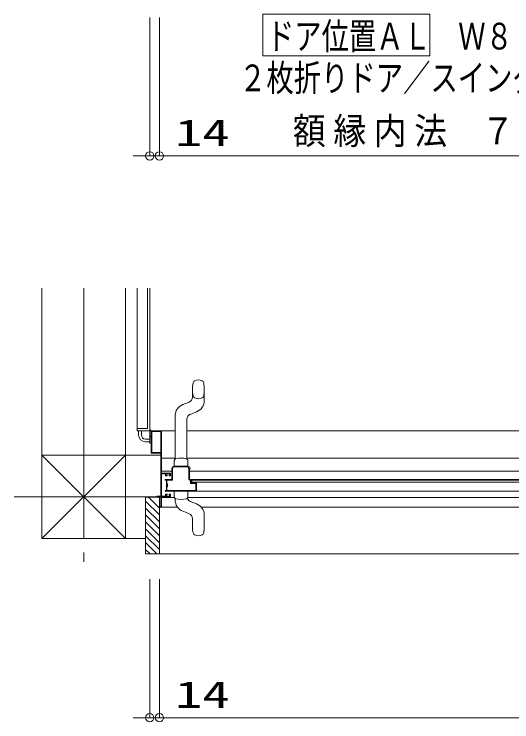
# Model space of a CAD drawing. Units: millimetres on the paper. Extents: x -305 to 305, y -152 to 152.
# Drawn here: x -181.9 to -146.1, y -53.1 to -2.2 of the extents above; entities that cross this region are included whole.
import ezdxf
from ezdxf.enums import TextEntityAlignment as Align

# ---------------------------------------------------------------- set-up
doc = ezdxf.new("R2010")
doc.units = ezdxf.units.MM
doc.linetypes.add('LONG_CHAIN', pattern=[21, 18, -1, 1, -1])
doc.layers.add('0-0_0', color=7, linetype='Continuous', lineweight=9)
doc.layers.add('0-1_VIEW0001', color=7, linetype='Continuous', lineweight=9)
doc.styles.add('ＭＳ ゴシック', font='')
doc.styles.get('ＭＳ ゴシック').set_extended_font_data('MS Gothic')

# ---------------------------------------------------------------- blocks, each defined once
blk = doc.blocks.new('_ORIGIN')
at = {"layer": '0-0_0'}
blk.add_line((0, 0), (-1, 0), dxfattribs=at)
blk.add_circle((0, 0), 0.5, dxfattribs=at)

msp = doc.modelspace()

# ---------------------------------------------------------------- linework, layer by layer
at = {"layer": '0-1_VIEW0001'}
for p, q in [((-172.184, -2.467), (-172.184, -12.426)), ((-171.484, -2.467), (-171.484, -12.426)), ((-171.484, -2.467), (-171.484, -12.426)), ((-164.044, -5.234), (-164.044, -2.234)), ((-164.044, -2.234), (-152.044, -2.234)), ((-152.044, -5.234), (-152.044, -2.234)), ((-164.044, -5.234), (-152.044, -5.234)), ((-172.784, -12.426), (-173.384, -12.426)), ((-171.484, -12.426), (-172.184, -12.426)), ((-171.484, -12.426), (-166.233, -12.426)), ((-170.884, -12.426), (-170.284, -12.426)), ((-133.484, -12.426), (-170.884, -12.426)), ((-179.934, -21.927), (-179.934, -39.927)), ((-173.934, -21.927), (-173.934, -39.927)), ((-173.084, -21.927), (-173.084, -32.177)), ((-172.334, -21.927), (-172.334, -32.027)), ((-172.184, -21.927), (-172.184, -32.152)), ((-172.184, -32.027), (-172.184, -21.927)), ((-169.109, -29.204), (-169.109, -29.765)), ((-168.259, -29.204), (-168.259, -30.003)), ((-169.806, -30.296), (-169.346, -30.114)), ((-169.272, -30.999), (-168.812, -30.816)), ((-170.359, -34.208), (-170.359, -31.109)), ((-169.509, -34.209), (-169.509, -31.347)), ((-172.334, -32.027), (-173.084, -32.027)), ((-172.209, -32.177), (-173.084, -32.177)), ((-172.984, -32.477), (-172.984, -32.177)), ((-172.784, -32.477), (-172.784, -32.177)), ((-172.184, -32.202), (-172.184, -33.077)), ((-172.159, -32.177), (-170.359, -32.177)), ((-172.084, -32.578), (-172.084, -32.178)), ((-172.084, -32.178), (-171.334, -32.178)), ((-172.039, -33.733), (-172.039, -32.223)), ((-172.039, -32.223), (-171.384, -32.223)), ((-170.359, -32.177), (-172.034, -32.177)), ((-171.384, -32.223), (-171.384, -33.733)), ((-171.334, -32.178), (-171.334, -35.228)), ((-171.309, -32.178), (-170.359, -32.178)), ((-169.509, -32.177), (-132.134, -32.177)), ((-132.134, -32.177), (-169.509, -32.177)), ((-133.059, -32.178), (-169.509, -32.178)), ((-172.484, -32.777), (-172.184, -32.777)), ((-172.484, -32.977), (-172.184, -32.977)), ((-172.084, -32.618), (-172.159, -32.618)), ((-172.184, -33.077), (-172.084, -33.077)), ((-173.934, -39.928), (-179.935, -33.927)), ((-173.934, -33.927), (-179.934, -39.927)), ((-171.389, -33.927), (-179.934, -33.927)), ((-171.384, -33.733), (-172.039, -33.733)), ((-171.389, -33.778), (-171.389, -36.888)), ((-170.359, -34.139), (-171.309, -34.139)), ((-133.534, -34.139), (-169.509, -34.139)), ((-169.434, -34.654), (-169.452, -34.306)), ((-170.584, -35.089), (-171.334, -35.089)), ((-170.584, -35.679), (-170.584, -34.879)), ((-170.539, -35.729), (-170.539, -34.879)), ((-170.433, -34.729), (-170.434, -34.729)), ((-170.432, -34.729), (-170.434, -34.729)), ((-170.434, -34.729), (-169.434, -34.729)), ((-170.434, -34.774), (-169.484, -34.774)), ((-169.434, -34.729), (-169.436, -34.729)), ((-169.434, -34.729), (-169.436, -34.729)), ((-169.434, -34.654), (-169.434, -34.729)), ((-169.434, -34.729), (-169.434, -34.654)), ((-169.379, -34.879), (-169.379, -35.679)), ((-169.334, -34.919), (-169.334, -35.679)), ((-132.184, -35.089), (-169.334, -35.089)), ((-169.299, -34.904), (-169.319, -34.904)), ((-169.284, -34.879), (-169.284, -34.889)), ((-171.334, -35.228), (-170.684, -35.228)), ((-171.334, -35.278), (-171.334, -36.878)), ((-171.059, -35.278), (-171.334, -35.278)), ((-171.059, -35.428), (-171.059, -35.278)), ((-170.939, -35.428), (-171.059, -35.428)), ((-170.729, -35.278), (-171.014, -35.278)), ((-171.014, -35.278), (-171.014, -35.378)), ((-171.014, -35.378), (-170.939, -35.378)), ((-170.939, -35.378), (-170.939, -35.428)), ((-170.789, -35.428), (-170.789, -35.378)), ((-170.789, -35.378), (-170.729, -35.378)), ((-170.684, -35.428), (-170.789, -35.428)), ((-170.729, -35.378), (-170.729, -35.278)), ((-170.684, -35.228), (-170.684, -35.428)), ((-170.984, -35.729), (-171.074, -35.729)), ((-171.044, -35.679), (-170.584, -35.679)), ((-170.984, -36.479), (-170.984, -35.729)), ((-170.984, -36.364), (-170.984, -35.844)), ((-170.944, -35.729), (-170.539, -35.729)), ((-170.944, -35.979), (-170.944, -35.729)), ((-170.919, -36.004), (-170.944, -35.979)), ((-170.919, -36.204), (-170.919, -36.004)), ((-169.334, -35.679), (-133.044, -35.679)), ((-169.329, -35.729), (-169.259, -35.729)), ((-169.259, -35.729), (-169.259, -35.959)), ((-169.259, -35.959), (-169.026, -35.959)), ((-132.654, -35.732), (-169.214, -35.732)), ((-169.214, -35.732), (-169.214, -35.914)), ((-169.214, -35.914), (-169.024, -35.914)), ((-169.164, -35.882), (-169.164, -35.732)), ((-169.164, -35.882), (-133.044, -35.882)), ((-169.02, -35.96), (-168.982, -35.975)), ((-169.005, -35.917), (-168.967, -35.933)), ((-168.963, -35.979), (-168.874, -35.979)), ((-168.961, -35.934), (-168.889, -35.934)), ((-168.874, -35.979), (-168.874, -36.479)), ((-168.864, -35.909), (-168.864, -35.904)), ((-168.854, -35.894), (-168.853, -35.894)), ((-168.845, -35.896), (-168.831, -35.904)), ((-168.824, -35.914), (-168.824, -36.529)), ((-171.074, -36.479), (-170.984, -36.479)), ((-133.044, -36.529), (-171.044, -36.529)), ((-170.944, -36.229), (-170.919, -36.204)), ((-170.944, -36.479), (-170.944, -36.229)), ((-168.874, -36.479), (-170.944, -36.479)), ((-170.434, -36.604), (-170.434, -36.529)), ((-170.434, -36.604), (-170.416, -36.951)), ((-169.434, -36.604), (-169.452, -36.951)), ((-169.434, -36.529), (-169.434, -36.604)), ((-172.484, -36.956), (-171.484, -36.956)), ((-172.484, -36.956), (-172.484, -41.031)), ((-171.484, -37.737), (-172.265, -36.956)), ((-171.684, -36.928), (-171.684, -36.888)), ((-171.684, -36.888), (-171.389, -36.888)), ((-171.384, -36.928), (-171.684, -36.928)), ((-171.484, -36.956), (-171.484, -41.031)), ((-171.384, -37.628), (-171.384, -36.928)), ((-171.334, -36.878), (-171.059, -36.878)), ((-171.334, -37.681), (-171.334, -36.928)), ((-170.684, -36.928), (-171.334, -36.928)), ((-170.413, -36.974), (-171.334, -36.974)), ((-171.059, -36.728), (-170.939, -36.728)), ((-171.059, -36.878), (-171.059, -36.728)), ((-170.939, -36.778), (-171.014, -36.778)), ((-171.014, -36.778), (-171.014, -36.878)), ((-171.014, -36.878), (-170.729, -36.878)), ((-170.939, -36.728), (-170.939, -36.778)), ((-170.789, -36.778), (-170.789, -36.728)), ((-170.729, -36.778), (-170.789, -36.778)), ((-170.729, -36.878), (-170.729, -36.778)), ((-170.359, -37.148), (-170.359, -37.049)), ((-169.544, -37.064), (-169.543, -37.064)), ((-169.544, -37.064), (-169.543, -37.064)), ((-169.456, -36.974), (-95.209, -36.974)), ((-169.454, -36.951), (-169.452, -36.951)), ((-169.453, -36.951), (-169.452, -36.951)), ((-171.484, -38.232), (-172.484, -37.232)), ((-171.484, -37.628), (-171.384, -37.628)), ((-168.812, -37.441), (-169.272, -37.259)), ((-171.484, -38.732), (-172.484, -37.732)), ((-171.484, -37.663), (-171.484, -37.643)), ((-171.484, -37.681), (-170.178, -37.681)), ((-168.475, -37.679), (-95.059, -37.679)), ((-171.484, -39.232), (-172.484, -38.232)), ((-169.109, -38.492), (-169.109, -39.054)), ((-168.259, -39.054), (-168.259, -38.254)), ((-171.484, -39.732), (-172.484, -38.732)), ((-171.484, -40.227), (-172.484, -39.227)), ((-172.484, -39.927), (-179.934, -39.927)), ((-171.484, -40.722), (-172.484, -39.722)), ((-171.67, -41.031), (-172.484, -40.217)), ((-172.165, -41.031), (-172.484, -40.712)), ((-94.059, -41.031), (-172.484, -41.031)), ((-172.184, -42.843), (-172.184, -52.802)), ((-171.484, -42.843), (-171.484, -52.802)), ((-171.484, -42.843), (-171.484, -52.802)), ((-172.784, -52.802), (-173.384, -52.802)), ((-171.484, -52.802), (-172.184, -52.802)), ((-171.484, -52.802), (-166.233, -52.802)), ((-170.884, -52.802), (-170.284, -52.802)), ((-95.659, -52.802), (-170.884, -52.802))]:
    msp.add_line(p, q, dxfattribs=at)
at = {"layer": '0-1_VIEW0001', "linetype": 'LONG_CHAIN'}
for p, q in [((-176.934, -21.927), (-176.934, -41.606)), ((-171.684, -36.927), (-181.933, -36.927))]:
    msp.add_line(p, q, dxfattribs=at)
at = {"layer": '0-1_VIEW0001'}
for points in [[(-172.159, -32.618), (-172.159, -32.578), (-172.084, -32.578)], [(-171.389, -33.778), (-172.084, -33.778), (-172.084, -32.618)], [(-170.434, -34.729), (-170.434, -34.654), (-170.416, -34.306)], [(-170.584, -34.879), (-170.54, -34.773), (-170.434, -34.729)], [(-170.539, -34.879), (-170.508, -34.804), (-170.434, -34.774)], [(-169.484, -34.774), (-169.41, -34.804), (-169.379, -34.879)], [(-169.434, -34.729), (-169.328, -34.773), (-169.284, -34.879)], [(-169.319, -34.904), (-169.33, -34.908), (-169.334, -34.919)], [(-169.284, -34.889), (-169.288, -34.899), (-169.299, -34.904)], [(-171.074, -35.729), (-171.081, -35.726), (-171.084, -35.719), (-171.072, -35.69), (-171.044, -35.679)], [(-169.379, -35.679), (-169.364, -35.714), (-169.329, -35.729)], [(-169.026, -35.959), (-169.023, -35.959), (-169.02, -35.96)], [(-169.024, -35.914), (-169.014, -35.915), (-169.005, -35.917)], [(-168.982, -35.975), (-168.972, -35.978), (-168.963, -35.979)], [(-168.967, -35.933), (-168.964, -35.933), (-168.961, -35.934)], [(-168.889, -35.934), (-168.871, -35.926), (-168.864, -35.909)], [(-168.864, -35.904), (-168.861, -35.897), (-168.854, -35.894)], [(-168.853, -35.894), (-168.849, -35.894), (-168.845, -35.896)], [(-168.831, -35.904), (-168.826, -35.91), (-168.824, -35.914)], [(-171.044, -36.529), (-171.072, -36.517), (-171.084, -36.489), (-171.081, -36.482), (-171.074, -36.479)], [(-170.789, -36.728), (-170.684, -36.728), (-170.684, -36.928)], [(-169.346, -38.144), (-169.549, -38.063), (-169.806, -37.961)]]:
    msp.add_lwpolyline(points, dxfattribs=at)
for centre, radius, start, end in [((-166.702, -29.204), 2.408, 168.6588, 191.3412), ((-168.866, -28.77), 0.2, 115.34, 168.6588), ((-168.684, -29.154), 0.625, 64.66, 115.34), ((-168.502, -28.77), 0.2, 11.3412, 64.66), ((-170.667, -29.204), 2.408, 348.6588, 11.3412), ((-169.484, -29.765), 0.375, 291.6036, 0), ((-168.866, -29.638), 0.2, 191.3412, 244.66), ((-168.684, -29.254), 0.625, 244.66, 295.34), ((-169.134, -30.003), 0.875, 291.6036, 0), ((-168.502, -29.638), 0.2, 295.34, 348.6588), ((-169.484, -31.109), 0.875, 111.6036, 180), ((-169.134, -31.347), 0.375, 111.6036, 180), ((-172.034, -32.027), 0.15, 180, 270), ((-172.484, -32.477), 0.5, 180, 270), ((-172.484, -32.477), 0.3, 180, 270), ((-172.209, -32.152), 0.025, 270, 0), ((-172.159, -32.202), 0.025, 90, 180), ((-170.291, -34.313), 0.125, 103.6794, 176.999), ((-169.934, -35.559), 1.421, 73.7963, 105.7817), ((-169.577, -34.313), 0.125, 3.001, 71.5432), ((-170.291, -36.944), 0.125, 183.0011, 256.479), ((-169.934, -35.698), 1.421, 254.2304, 285.9811), ((-169.577, -36.944), 0.125, 285.9428, 356.999), ((-169.134, -36.91), 0.375, 199.0634, 248.3964), ((-169.484, -37.148), 0.875, 180, 248.3964), ((-169.134, -38.254), 0.875, 0, 68.3964), ((-169.484, -38.492), 0.375, 0, 68.3964), ((-166.702, -39.054), 2.408, 180, 191.3412), ((-170.667, -39.054), 2.408, 348.6588, 0), ((-168.866, -39.488), 0.2, 191.3412, 244.66), ((-168.684, -39.104), 0.625, 244.66, 295.34), ((-168.502, -39.488), 0.2, 295.34, 348.6588)]:
    msp.add_arc(centre, radius, start, end, dxfattribs=at)

# ---------------------------------------------------------------- block references
at = {"layer": '0-1_VIEW0001', "xscale": 0.6, "yscale": 0.6}
for p in [(-172.184, -12.426), (-172.184, -52.802)]:
    msp.add_blockref('_ORIGIN', p, dxfattribs=at)
at = {"layer": '0-1_VIEW0001', "xscale": 0.6, "yscale": 0.6, "rotation": 180}
for p in [(-171.484, -12.426), (-171.484, -12.426), (-171.484, -52.802), (-171.484, -52.802)]:
    msp.add_blockref('_ORIGIN', p, dxfattribs=at)

# ---------------------------------------------------------------- texts
at = {"layer": '0-1_VIEW0001', "style": 'ＭＳ ゴシック'}
for s, width, p in [('ドア位置ＡＬ\u3000Ｗ８００', 0.75, (-163.759, -5.353)), ('２枚折りドア／スイングドア', 0.75, (-165.759, -8.351)), ('額', 0.9, (-161.889, -12.16)), ('縁', 0.9, (-158.981, -12.16)), ('内', 0.9, (-156.073, -12.16)), ('法', 0.9, (-153.165, -12.16)), ('７', 0.9, (-148.325, -12.16)), ('14', 1.5, (-170.368, -12.296)), ('14', 1.5, (-170.368, -52.673))]:
    msp.add_text(s, height=1.921, dxfattribs=dict(at, width=width)).set_placement(p, align=Align.BOTTOM_LEFT)

doc.saveas('drawing.dxf')
